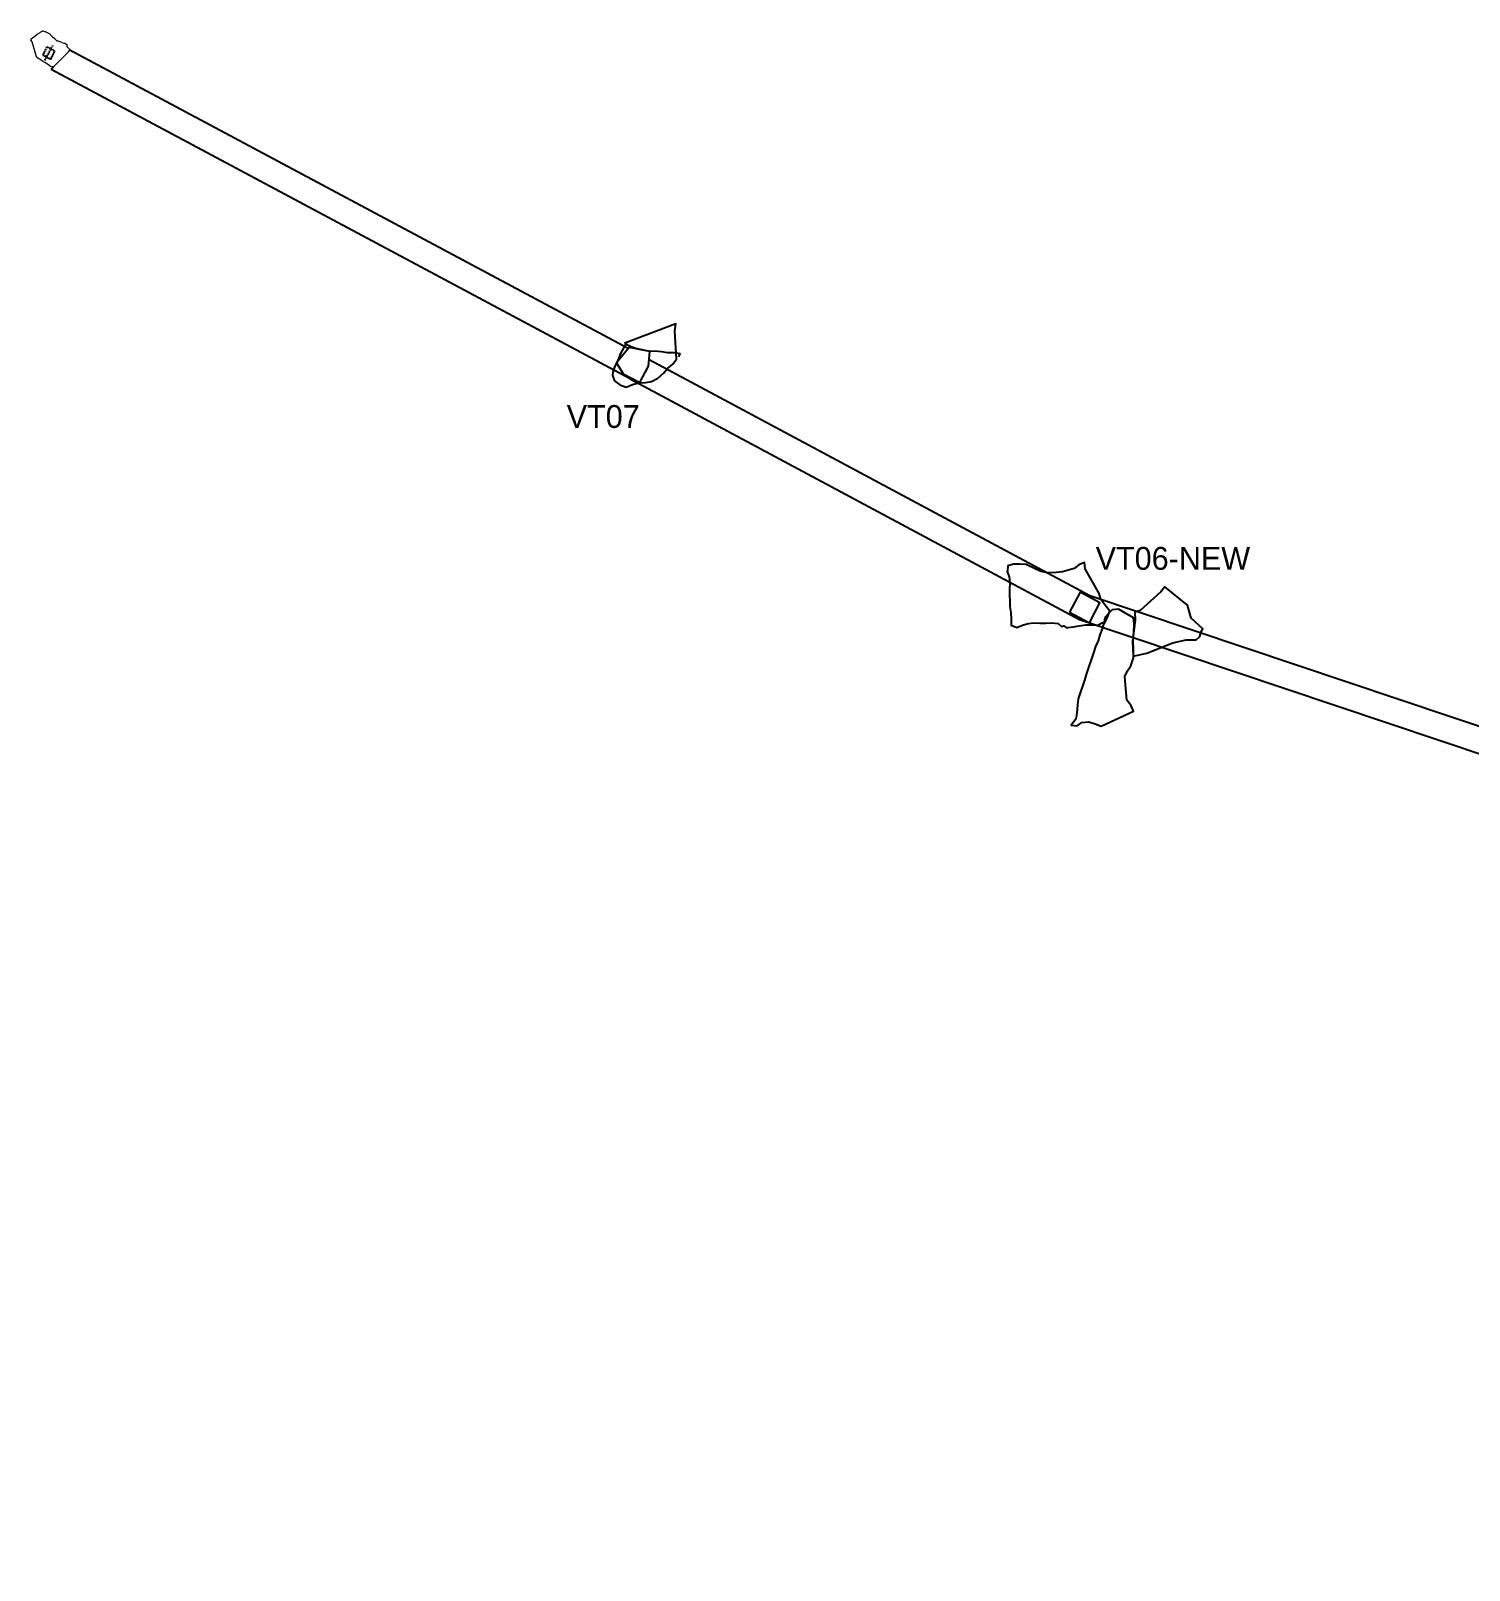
# Model space of a CAD drawing. Header units: inches. Extents: x 543393 to 2689207, y 1841861 to 9121372.
# Drawn here: x 545092 to 546351, y 1841897 to 1843245 of the extents above; entities that cross this region are included whole.
import ezdxf
from ezdxf.enums import TextEntityAlignment as Align

# ---------------------------------------------------------------- set-up
doc = ezdxf.new("R2010")
doc.units = ezdxf.units.IN
doc.header["$MEASUREMENT"] = 0
doc.linetypes.add('CENTER', pattern=[2, 1.25, -0.25, 0.25, -0.25])
doc.layers.add('Level 30', color=7, linetype='Continuous', lineweight=0)
for name, color, linetype in [('Luoidoc', 8, 'Continuous'), ('NET', 2, 'Continuous'), ('Tim', 30, 'CENTER'), ('Van01', 6, 'Continuous')]:
    doc.layers.add(name, color=color, linetype=linetype)
doc.styles.add('VHCOUR', font='', dxfattribs={"height": 1.5})
doc.styles.get('VHCOUR').set_extended_font_data('.VnCourier NewH')

msp = doc.modelspace()

# ---------------------------------------------------------------- linework, layer by layer
at = {"color": 1}
for points in [[(545615.4, 1842966.6), (545126.1, 1843228.2)], [(545616.6, 1842940.4), (545110.3, 1843211)], [(545633.6, 1842956.9), (546019.5, 1842750.3), (546741.3, 1842508.2), (546912.3, 1842380.7), (547193.7, 1842170.9), (547287.4, 1841922.4), (547358.9, 1841934.2), (547414.6, 1841954.3)], [(545616.6, 1842940.4), (546010.5, 1842729.5), (546730.6, 1842487.9), (546898.8, 1842362.6), (547174.9, 1842156.7), (547272.7, 1841897.1), (547363.1, 1841912), (547434, 1841924.2)]]:
    msp.add_lwpolyline(points, dxfattribs=at)
at = {"color": 5}
for points in [[(545601.6, 1842942.9), (545603.4, 1842938.2), (545608.1, 1842934.8), (545613.5, 1842932.9), (545619.1, 1842935), (545624.9, 1842936.5), (545630.6, 1842936.8), (545635.6, 1842937.7), (545641.3, 1842940.7), (545646.1, 1842944.9), (545650.1, 1842949.5), (545654.3, 1842953), (545657.6, 1842957.4), (545656.1, 1842982.1), (545656.9, 1842988.3), (545612.3, 1842971.3)], [(545613.3, 1842970.6), (545608.4, 1842961.7), (545606.5, 1842956.6), (545603.5, 1842951.2), (545602, 1842945.8), (545601.6, 1842942.9), (545601.6, 1842942.9)], [(545612.3, 1842971.3), (545612.3, 1842971.3), (545614, 1842970.2), (545619.4, 1842967.8), (545621.9, 1842966.8), (545629.9, 1842965.1), (545633.1, 1842964.7), (545641.6, 1842964.4), (545644.4, 1842964.1), (545649.4, 1842963.2), (545655.8, 1842963.1), (545660.5, 1842962.4), (545659.4, 1842959.4)]]:
    msp.add_lwpolyline(points, dxfattribs=at)
at = {"color": 7}
for points in [[(545605, 1842954), (545610.9, 1842944.6), (545625.5, 1842936.9), (545633.1, 1842951.3), (545634.3, 1842964.1), (545616.2, 1842967.6)], [(546001.7, 1842735.9), (546019, 1842726.6), (546028.3, 1842743.9), (546011, 1842753.2)]]:
    msp.add_lwpolyline(points, close=True, dxfattribs=at)
at = {"color": 5}
for points, elevation in [([(546015.4, 1842773.7), (546014.7, 1842779.3), (546009.9, 1842777.3), (546005.6, 1842773.9), (545995.5, 1842771.2), (545986.9, 1842770.2), (545981.6, 1842770.6), (545976.5, 1842771.5), (545971.6, 1842773.7), (545963.6, 1842777.6), (545957.8, 1842777.8), (545952.6, 1842777.9), (545947.5, 1842776.5), (545947.3, 1842771.6), (545947.2, 1842771.4), (545948.9, 1842766.6), (545949.5, 1842761.3), (545949, 1842755.6), (545949.4, 1842740.7), (545950.3, 1842735.5), (545950.6, 1842729.9), (545950.6, 1842724.5), (545955.5, 1842722.4), (545960.4, 1842724.3), (545965.4, 1842726), (545970.5, 1842726.4), (545975.6, 1842726.1), (545981, 1842726.3), (545986.2, 1842726.5), (545991.6, 1842725.9), (545994.6, 1842723.2), (545996.6, 1842723.7), (545999.6, 1842721.8), (546000.1, 1842722.4), (546005, 1842723), (546010.1, 1842723.8), (546016, 1842724.6), (546021.5, 1842724.7), (546026.5, 1842724.5), (546030.4, 1842726.7), (546032.5, 1842726.4), (546034.9, 1842731.4), (546036.9, 1842736.7), (546032.5, 1842742.1), (546029.1, 1842746.9), (546027.7, 1842752.2)], 585), ([(546112.4, 1842711.7), (546115.7, 1842714.4), (546116.9, 1842718.9), (546118.4, 1842721.2), (546108.1, 1842730.5), (546104.9, 1842742), (546085, 1842757.9), (546081.7, 1842753.7), (546063.4, 1842737.4), (546058.8, 1842735.9), (546059, 1842728.7), (546056.8, 1842710.4), (546057.4, 1842697.2), (546069.2, 1842700), (546092.2, 1842709.1), (546103.7, 1842711.6)], 551.4)]:
    msp.add_lwpolyline(points, close=True, dxfattribs=dict(at, elevation=elevation))
at = {"layer": 'Level 30', "color": 5, "flags": 128}
msp.add_lwpolyline([(545126.2, 1843227.8), (545125.1, 1843226.3), (545125.1, 1843226.2), (545112.4, 1843213.3), (545109.8, 1843213.6), (545109.1, 1843214.1), (545106.1, 1843216.1), (545104.6, 1843217.1), (545102.8, 1843218.3), (545101.5, 1843219.1), (545100.1, 1843220), (545097.7, 1843221.5), (545097.3, 1843222.1), (545093.5, 1843235), (545092.4, 1843236.5), (545092.6, 1843237.1), (545092.8, 1843237.7), (545094.3, 1843239), (545094.7, 1843239.3), (545097.5, 1843241.3), (545097.9, 1843241.6), (545098.7, 1843242.2), (545099.2, 1843242.5), (545099.6, 1843242.7), (545100, 1843243), (545100.5, 1843243.3), (545101.3, 1843243.8), (545101.8, 1843244.1), (545102.3, 1843244.4), (545102.8, 1843244.7), (545102.9, 1843244.7), (545103.3, 1843244.8), (545103.9, 1843244.5), (545104.5, 1843244.2), (545105, 1843244.1), (545105.5, 1843243.9), (545109, 1843242), (545109.4, 1843241.6), (545111.2, 1843239.8), (545111.5, 1843239.5), (545113.5, 1843237.9), (545113.8, 1843237.5), (545115.3, 1843236.1), (545115.9, 1843236.1), (545116.4, 1843235.9), (545119.2, 1843234.7), (545119.7, 1843234.5), (545121.7, 1843233.9), (545122.2, 1843233.8), (545123.9, 1843232.8), (545124, 1843232), (545123.9, 1843231), (545125, 1843229.9), (545125.4, 1843229.6), (545125.9, 1843229.1), (545126.2, 1843227.8)], dxfattribs=at)
at = {"layer": 'Luoidoc'}
msp.add_line((545112.4, 1843213.3), (545110.3, 1843211), dxfattribs=at)
at = {"layer": 'Tim', "elevation": 603}
msp.add_lwpolyline([(545109.8, 1843220), (545113.6, 1843227), (545106.6, 1843230.7), (545102.9, 1843223.7)], close=True, dxfattribs=at)
msp.add_lwpolyline([(545109.8, 1843220), (545113.6, 1843227), (545106.6, 1843230.7), (545102.9, 1843223.7)], close=True, dxfattribs=at)
msp.add_lwpolyline([(545109.8, 1843220), (545113.6, 1843227), (545106.6, 1843230.7), (545102.9, 1843223.7)], close=True, dxfattribs=at)
msp.add_lwpolyline([(545109.8, 1843220), (545113.6, 1843227), (545106.6, 1843230.7), (545102.9, 1843223.7)], close=True, dxfattribs=at)
msp.add_lwpolyline([(545109.8, 1843220), (545113.6, 1843227), (545106.6, 1843230.7), (545102.9, 1843223.7)], close=True, dxfattribs=at)
msp.add_lwpolyline([(545109.8, 1843220), (545113.6, 1843227), (545106.6, 1843230.7), (545102.9, 1843223.7)], close=True, dxfattribs=at)
msp.add_lwpolyline([(545104.7, 1843218.7), (545111.8, 1843232)], dxfattribs=at)
msp.add_lwpolyline([(545104.7, 1843218.7), (545111.8, 1843232)], dxfattribs=at)
msp.add_lwpolyline([(545104.7, 1843218.7), (545111.8, 1843232)], dxfattribs=at)
msp.add_lwpolyline([(545104.7, 1843218.7), (545111.8, 1843232)], dxfattribs=at)
msp.add_lwpolyline([(545104.7, 1843218.7), (545111.8, 1843232)], dxfattribs=at)
msp.add_lwpolyline([(545104.7, 1843218.7), (545111.8, 1843232)], dxfattribs=at)
at = {"layer": 'Van01', "color": 5, "linetype": 'Continuous'}
msp.add_lwpolyline([(546039, 1842737.9), (546036.3, 1842735.1), (546032.8, 1842731.5), (546031.8, 1842726.3), (546030.2, 1842721.2), (546028.3, 1842715.9), (546026.6, 1842710.7), (546024.4, 1842705.7), (546022.7, 1842700.3), (546016.2, 1842681.2), (546014.8, 1842676.4), (546009.2, 1842659.8), (546008.7, 1842654.7), (546008, 1842647.4), (546007.1, 1842642.2), (546003, 1842636.8), (546008.2, 1842636.2), (546012.5, 1842639.1), (546018.4, 1842639.9), (546024.1, 1842638.1), (546029.4, 1842635.9), (546057.7, 1842649.2), (546055.2, 1842654.3), (546051.7, 1842658.9), (546050.6, 1842672.3), (546050, 1842679.4), (546052.3, 1842684.5), (546055.4, 1842688.8), (546057.6, 1842695.9), (546057.6, 1842701.2), (546057.3, 1842712.7), (546058, 1842717.9), (546058.2, 1842725.6), (546057.7, 1842730.8), (546044.5, 1842738.3), (546039, 1842737.9)], dxfattribs=at)

# ---------------------------------------------------------------- texts
at = {"layer": 'NET', "color": 3, "style": 'VHCOUR'}
for s, p in [('vt07', (545561.5, 1842907.1)), ('vt07', (545561.5, 1842907.1)), ('vt06-new', (546024.5, 1842782.9, -4.7))]:
    msp.add_text(s, height=20, dxfattribs=at).set_placement(p, align=Align.MIDDLE_LEFT)

doc.saveas('drawing.dxf')
